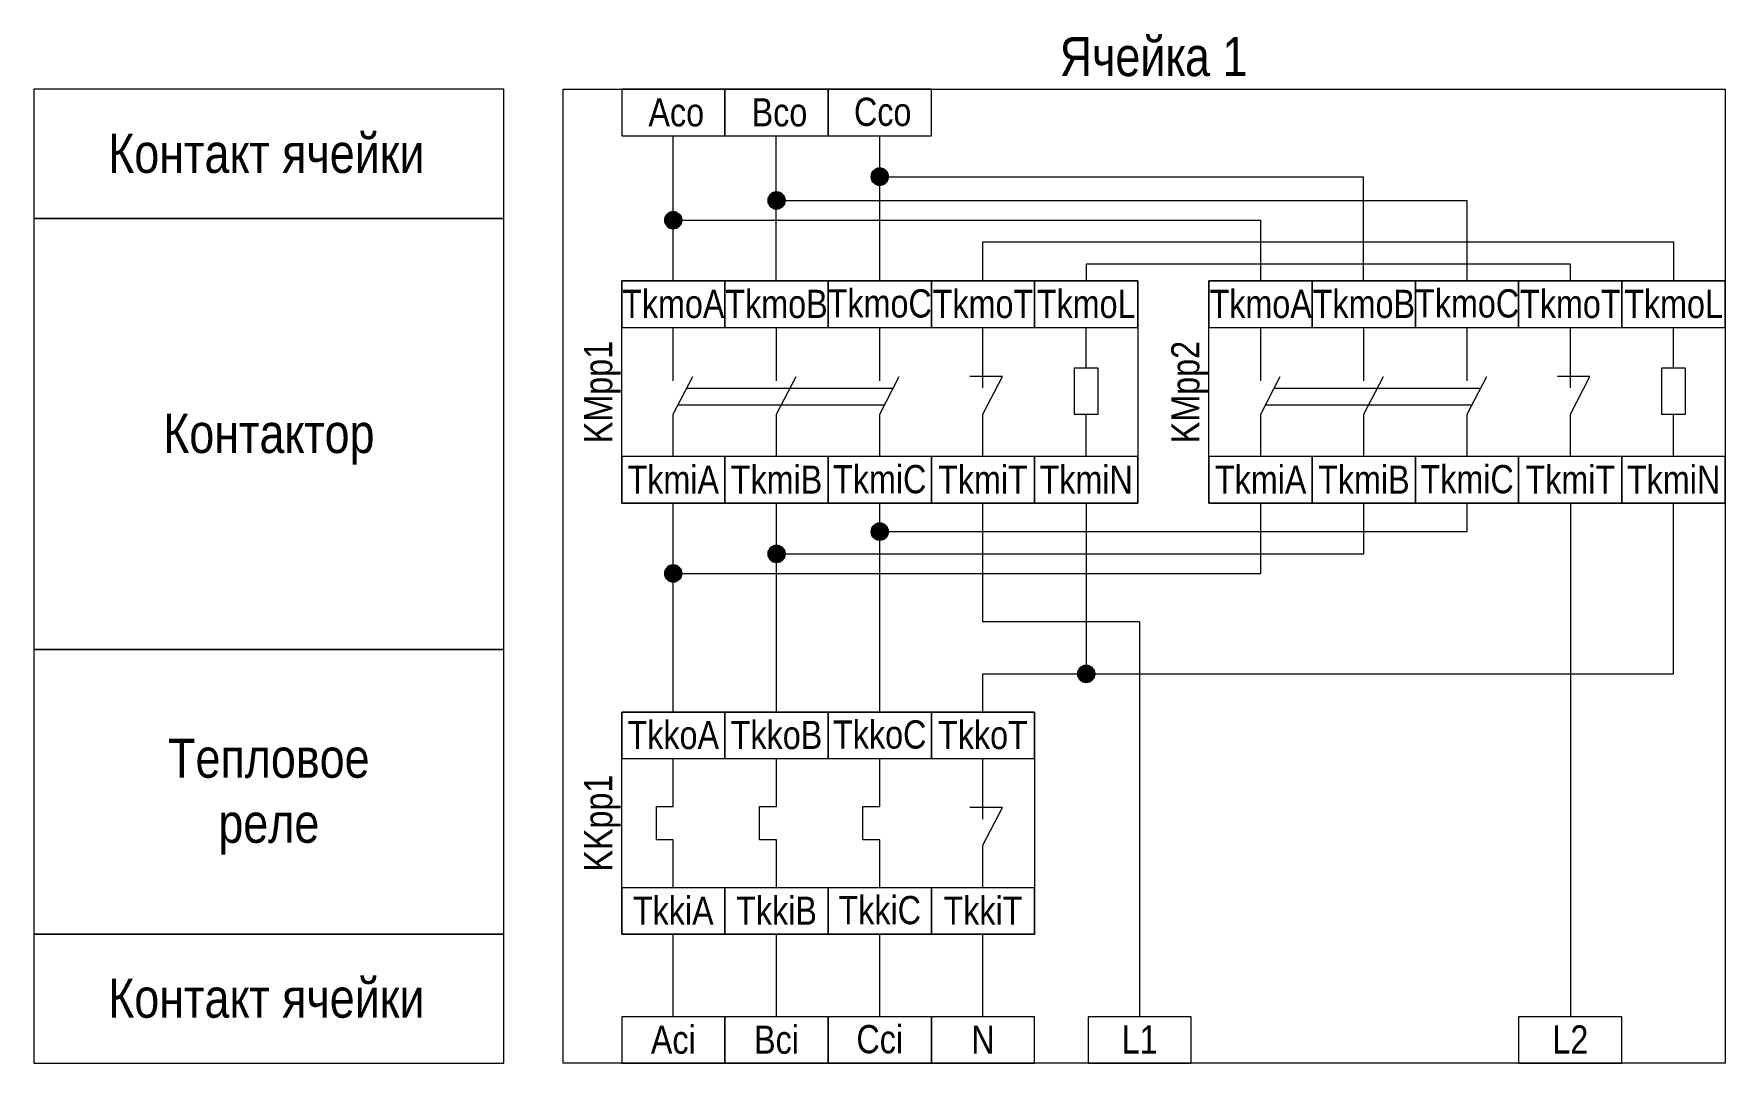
# Model space of a CAD drawing. Header units: millimetres. Extents: x 20 to 336, y -280 to -5.
# Drawn here: x 228.4 to 336.4, y -223.2 to -157.5 of the extents above; entities that cross this region are included whole.
import ezdxf

# ---------------------------------------------------------------- set-up
doc = ezdxf.new("R2010")
doc.units = ezdxf.units.MM
doc.header["$MEASUREMENT"] = 0
doc.linetypes.add('1_1', pattern=[2000, 1000, -1000])
for name, color, linetype in [('id_names', 7, 'Continuous'), ('id_params_do', 7, 'Continuous'), ('id_static_do', 7, 'Continuous')]:
    doc.layers.add(name, color=color, linetype=linetype)
doc.styles.add('СГЕНЕРИР_СТИЛЬ_1', font='')
doc.styles.get('СГЕНЕРИР_СТИЛЬ_1').set_extended_font_data('Arial Narrow')

msp = doc.modelspace()

# ---------------------------------------------------------------- hatches: boundary and pattern name
at = {"layer": 'id_static_do', "linetype": 'Continuous', "lineweight": 0, "true_color": 0x000000}
for points in [[(281.94, -166.58), (281.98, -166.77), (282.09, -166.94), (282.25, -167.04), (282.44, -167.08), (282.64, -167.04), (282.8, -166.94), (282.91, -166.77), (282.94, -166.58), (282.91, -166.39), (282.8, -166.23), (282.64, -166.12), (282.44, -166.08), (282.25, -166.12), (282.09, -166.23), (281.98, -166.39)], [(275.35, -168.1), (275.39, -168.29), (275.5, -168.46), (275.66, -168.56), (275.85, -168.6), (276.05, -168.56), (276.21, -168.46), (276.32, -168.29), (276.35, -168.1), (276.32, -167.91), (276.21, -167.75), (276.05, -167.64), (275.85, -167.6), (275.66, -167.64), (275.5, -167.75), (275.39, -167.91)], [(268.76, -169.36), (268.8, -169.55), (268.91, -169.71), (269.07, -169.82), (269.26, -169.86), (269.46, -169.82), (269.62, -169.71), (269.73, -169.55), (269.76, -169.36), (269.73, -169.17), (269.62, -169.01), (269.46, -168.9), (269.26, -168.86), (269.07, -168.9), (268.91, -169.01), (268.8, -169.17)], [(281.94, -189.24), (281.98, -189.43), (282.09, -189.59), (282.25, -189.7), (282.44, -189.74), (282.64, -189.7), (282.8, -189.59), (282.91, -189.43), (282.94, -189.24), (282.91, -189.05), (282.8, -188.89), (282.64, -188.78), (282.44, -188.74), (282.25, -188.78), (282.09, -188.89), (281.98, -189.05)], [(275.35, -190.66), (275.39, -190.85), (275.5, -191.01), (275.66, -191.12), (275.85, -191.16), (276.05, -191.12), (276.21, -191.01), (276.32, -190.85), (276.35, -190.66), (276.32, -190.46), (276.21, -190.3), (276.05, -190.19), (275.85, -190.16), (275.66, -190.19), (275.5, -190.3), (275.39, -190.46)], [(268.76, -191.91), (268.8, -192.1), (268.91, -192.27), (269.07, -192.38), (269.26, -192.41), (269.46, -192.38), (269.62, -192.27), (269.73, -192.1), (269.76, -191.91), (269.73, -191.72), (269.62, -191.56), (269.46, -191.45), (269.26, -191.41), (269.07, -191.45), (268.91, -191.56), (268.8, -191.72)], [(295.12, -198.32), (295.16, -198.51), (295.27, -198.67), (295.43, -198.78), (295.62, -198.82), (295.82, -198.78), (295.98, -198.67), (296.09, -198.51), (296.12, -198.32), (296.09, -198.12), (295.98, -197.96), (295.82, -197.85), (295.62, -197.82), (295.43, -197.85), (295.27, -197.96), (295.16, -198.12)]]:
    msp.add_hatch(color=18, dxfattribs=at).paths.add_polyline_path(points)

# ---------------------------------------------------------------- linework, layer by layer
at = {"layer": 'id_names', "color": 7, "linetype": 'Continuous', "lineweight": 15, "ltscale": 100}
for points in [[(228.44, -169.24), (258.44, -169.24), (258.44, -161), (228.44, -161)], [(228.44, -196.76), (258.44, -196.76), (258.44, -169.24), (228.44, -169.24)], [(228.44, -214.94), (258.44, -214.94), (258.44, -196.76), (228.44, -196.76)], [(228.44, -223.17), (258.44, -223.17), (258.44, -214.94), (228.44, -214.94)]]:
    msp.add_lwpolyline(points, close=True, dxfattribs=at)
at = {"layer": 'id_static_do', "color": 7, "linetype": 'Continuous', "lineweight": 15, "ltscale": 100}
for p, q in [((269.26, -173.24), (269.26, -163.97)), ((275.82, -173.24), (275.82, -163.97)), ((282.44, -173.24), (282.44, -163.97)), ((282.94, -166.58), (313.32, -166.58)), ((313.32, -173.24), (313.32, -166.58)), ((276.35, -168.1), (319.94, -168.1)), ((319.94, -173.24), (319.94, -168.1)), ((269.76, -169.36), (306.76, -169.36)), ((306.76, -173.24), (306.76, -169.36)), ((289.03, -173.24), (289.03, -170.74)), ((289.03, -170.74), (333.12, -170.74)), ((333.12, -170.74), (333.12, -173.24)), ((265.97, -173.24), (298.92, -173.24)), ((265.97, -187.42), (265.97, -173.24)), ((298.92, -173.24), (298.92, -187.42)), ((303.46, -173.24), (336.41, -173.24)), ((303.46, -187.42), (303.46, -173.24)), ((336.41, -173.24), (336.41, -187.42)), ((269.26, -181.74), (270.51, -179.34)), ((275.85, -181.74), (277.1, -179.34)), ((282.44, -181.74), (283.69, -179.34)), ((290.28, -179.34), (288.2, -179.34)), ((289.03, -181.74), (290.28, -179.34)), ((306.76, -181.74), (308.01, -179.34)), ((313.35, -181.74), (314.6, -179.34)), ((319.94, -181.74), (321.19, -179.34)), ((327.78, -179.34), (325.7, -179.34)), ((326.53, -181.74), (327.78, -179.34)), ((298.92, -187.42), (265.97, -187.42)), ((269.26, -200.76), (269.26, -187.42)), ((275.85, -200.76), (275.85, -187.42)), ((282.44, -200.76), (282.44, -187.42)), ((289.03, -195), (289.03, -187.42)), ((295.62, -187.42), (295.62, -197.82)), ((336.41, -187.42), (303.46, -187.42)), ((306.76, -191.91), (306.76, -187.42)), ((313.35, -190.66), (313.35, -187.42)), ((319.94, -189.24), (319.94, -187.42)), ((326.53, -187.42), (326.53, -220.21)), ((333.12, -198.32), (333.12, -187.42)), ((282.94, -189.24), (319.94, -189.24)), ((276.35, -190.66), (313.35, -190.66)), ((269.76, -191.91), (306.76, -191.91)), ((299.03, -195), (289.03, -195)), ((299.03, -195), (299.03, -220.21)), ((289.03, -200.76), (289.03, -198.32)), ((289.03, -198.32), (333.12, -198.32)), ((265.97, -200.76), (292.33, -200.76)), ((265.97, -214.94), (265.97, -200.76)), ((292.33, -200.76), (292.33, -214.94)), ((268.18, -208.91), (268.18, -206.79)), ((268.18, -206.79), (269.26, -206.79)), ((274.77, -208.91), (274.77, -206.79)), ((274.77, -206.79), (275.85, -206.79)), ((281.36, -208.91), (281.36, -206.79)), ((281.36, -206.79), (282.44, -206.79)), ((290.28, -206.86), (288.2, -206.86)), ((289.03, -209.25), (290.28, -206.86)), ((269.26, -208.91), (268.18, -208.91)), ((275.85, -208.91), (274.77, -208.91)), ((282.44, -208.91), (281.36, -208.91)), ((292.33, -214.94), (265.97, -214.94)), ((269.26, -220.21), (269.26, -214.94)), ((275.85, -220.21), (275.85, -214.94)), ((282.44, -220.21), (282.44, -214.94)), ((289.03, -220.21), (289.03, -214.94))]:
    msp.add_line(p, q, dxfattribs=at)
at = {"layer": 'id_static_do', "color": 7, "linetype": '1_1', "lineweight": 15, "ltscale": 100}
for p, q in [((270.12, -180.08), (283.3, -180.08)), ((307.62, -180.08), (320.8, -180.08)), ((269.57, -181.15), (282.75, -181.15)), ((307.06, -181.15), (320.24, -181.15))]:
    msp.add_line(p, q, dxfattribs=at)
msp.add_lwpolyline([(262.22, -161), (336.41, -161), (336.41, -223.17), (262.22, -223.17)], close=True, dxfattribs=at)
at = {"layer": 'id_static_do', "color": 7, "linetype": 'Continuous', "lineweight": 15, "ltscale": 100}
for points in [[(265.97, -163.97), (272.56, -163.97), (272.56, -161), (265.97, -161)], [(272.56, -163.97), (279.15, -163.97), (279.15, -161), (272.56, -161)], [(279.15, -163.97), (285.74, -163.97), (285.74, -161), (279.15, -161)], [(265.97, -176.2), (272.56, -176.2), (272.56, -173.24), (265.97, -173.24)], [(272.56, -176.2), (279.15, -176.2), (279.15, -173.24), (272.56, -173.24)], [(279.15, -176.2), (285.74, -176.2), (285.74, -173.24), (279.15, -173.24)], [(285.74, -176.2), (292.33, -176.2), (292.33, -173.24), (285.74, -173.24)], [(292.33, -176.2), (298.92, -176.2), (298.92, -173.24), (292.33, -173.24)], [(303.46, -176.2), (310.05, -176.2), (310.05, -173.24), (303.46, -173.24)], [(310.05, -176.2), (316.64, -176.2), (316.64, -173.24), (310.05, -173.24)], [(316.64, -176.2), (323.23, -176.2), (323.23, -173.24), (316.64, -173.24)], [(323.23, -176.2), (329.82, -176.2), (329.82, -173.24), (323.23, -173.24)], [(329.82, -176.2), (336.41, -176.2), (336.41, -173.24), (329.82, -173.24)], [(294.86, -181.74), (296.38, -181.74), (296.38, -178.81), (294.86, -178.81)], [(332.36, -181.74), (333.88, -181.74), (333.88, -178.81), (332.36, -178.81)], [(265.97, -187.42), (272.56, -187.42), (272.56, -184.45), (265.97, -184.45)], [(272.56, -187.42), (279.15, -187.42), (279.15, -184.45), (272.56, -184.45)], [(279.15, -187.42), (285.74, -187.42), (285.74, -184.45), (279.15, -184.45)], [(285.74, -187.42), (292.33, -187.42), (292.33, -184.45), (285.74, -184.45)], [(292.33, -187.42), (298.92, -187.42), (298.92, -184.45), (292.33, -184.45)], [(303.46, -187.42), (310.05, -187.42), (310.05, -184.45), (303.46, -184.45)], [(310.05, -187.42), (316.64, -187.42), (316.64, -184.45), (310.05, -184.45)], [(316.64, -187.42), (323.23, -187.42), (323.23, -184.45), (316.64, -184.45)], [(323.23, -187.42), (329.82, -187.42), (329.82, -184.45), (323.23, -184.45)], [(329.82, -187.42), (336.41, -187.42), (336.41, -184.45), (329.82, -184.45)], [(265.97, -203.72), (272.56, -203.72), (272.56, -200.76), (265.97, -200.76)], [(272.56, -203.72), (279.15, -203.72), (279.15, -200.76), (272.56, -200.76)], [(279.15, -203.72), (285.74, -203.72), (285.74, -200.76), (279.15, -200.76)], [(285.74, -203.72), (292.33, -203.72), (292.33, -200.76), (285.74, -200.76)], [(265.97, -214.94), (272.56, -214.94), (272.56, -211.97), (265.97, -211.97)], [(272.56, -214.94), (279.15, -214.94), (279.15, -211.97), (272.56, -211.97)], [(279.15, -214.94), (285.74, -214.94), (285.74, -211.97), (279.15, -211.97)], [(285.74, -214.94), (292.33, -214.94), (292.33, -211.97), (285.74, -211.97)], [(265.97, -223.17), (272.56, -223.17), (272.56, -220.21), (265.97, -220.21)], [(272.56, -223.17), (279.15, -223.17), (279.15, -220.21), (272.56, -220.21)], [(279.15, -223.17), (285.74, -223.17), (285.74, -220.21), (279.15, -220.21)], [(285.74, -223.17), (292.33, -223.17), (292.33, -220.21), (285.74, -220.21)], [(295.74, -223.17), (302.33, -223.17), (302.33, -220.21), (295.74, -220.21)], [(323.23, -223.17), (329.82, -223.17), (329.82, -220.21), (323.23, -220.21)]]:
    msp.add_lwpolyline(points, close=True, dxfattribs=at)
for points in [[(326.53, -173.24), (326.53, -172.16), (295.62, -172.16), (295.62, -173.24)], [(269.26, -179.62), (269.26, -176.2)], [(275.85, -179.62), (275.85, -176.2)], [(282.44, -179.62), (282.44, -176.2)], [(289.03, -180.07), (289.03, -176.2)], [(295.62, -178.81), (295.62, -176.2)], [(306.76, -179.62), (306.76, -176.2)], [(313.35, -179.62), (313.35, -176.2)], [(319.94, -179.62), (319.94, -176.2)], [(326.53, -180.07), (326.53, -176.2)], [(333.12, -178.81), (333.12, -176.2)], [(269.26, -184.45), (269.26, -181.74)], [(275.85, -184.45), (275.85, -181.74)], [(282.44, -184.45), (282.44, -181.74)], [(289.03, -184.45), (289.03, -181.74)], [(295.62, -184.45), (295.62, -181.74)], [(306.76, -184.45), (306.76, -181.74)], [(313.35, -184.45), (313.35, -181.74)], [(319.94, -184.45), (319.94, -181.74)], [(326.53, -184.45), (326.53, -181.74)], [(333.12, -184.45), (333.12, -181.74)], [(269.26, -206.79), (269.26, -203.72)], [(275.85, -206.79), (275.85, -203.72)], [(282.44, -206.79), (282.44, -203.72)], [(289.03, -207.59), (289.03, -203.72)], [(269.26, -211.97), (269.26, -208.91)], [(275.85, -211.97), (275.85, -208.91)], [(282.44, -211.97), (282.44, -208.91)], [(289.03, -211.97), (289.03, -209.25)]]:
    msp.add_lwpolyline(points, dxfattribs=at)
at = {"layer": 'id_static_do', "color": 7, "linetype": 'Continuous', "lineweight": 40, "ltscale": 100}
for centre in [(282.44, -166.58), (275.85, -168.1), (269.26, -169.36), (282.44, -189.24), (275.85, -190.66), (269.26, -191.91), (295.62, -198.32)]:
    msp.add_circle(centre, 0.5, dxfattribs=at)

# ---------------------------------------------------------------- texts
at = {"layer": 'id_names', "color": 7, "linetype": 'Continuous', "lineweight": 15, "char_height": 2.5, "attachment_point": 2, "style": 'СГЕНЕРИР_СТИЛЬ_1'}
for s, insert in [('\\A1;{\\pqc;\\fArial Narrow|b0|i0|c204|p34;Контакт \\fArial Narrow|b0|i0|c204|p34;ячейки}', (243.28, -163.84)), ('\\A1;{\\pqc;\\fArial Narrow|b0|i0|c204|p34;Контактор}', (243.44, -181.72)), ('\\A1;{\\pqc;\\fArial Narrow|b0|i0|c204|p34;Контакт \\fArial Narrow|b0|i0|c204|p34;ячейки}', (243.28, -217.77))]:
    msp.add_mtext(s, dxfattribs=dict(at, insert=insert))
at = {"layer": 'id_names', "color": 7, "linetype": 'Continuous', "lineweight": 15, "insert": (243.44, -202.45), "char_height": 2.5, "attachment_point": 2, "line_spacing_factor": 0.996475, "style": 'СГЕНЕРИР_СТИЛЬ_1'}
msp.add_mtext('\\A1;{\\pqc;\\fArial Narrow|b0|i0|c204|p34;Тепловое\\P\\pqc;\\fArial Narrow|b0|i0|c204|p34;реле}', dxfattribs=at)
at = {"layer": 'id_params_do', "color": 7, "linetype": 'Continuous', "lineweight": 15, "char_height": 1.8, "attachment_point": 2, "style": 'СГЕНЕРИР_СТИЛЬ_1'}
for s, insert in [('\\A1;{\\pqc;\\fArial Narrow|b0|i0|c204|p34;Tk\\fArial Narrow|b0|i0|c204|p34;m\\fArial Narrow|b0|i0|c204|p34;oA}', (269.26, -173.8)), ('\\A1;{\\pqc;\\fArial Narrow|b0|i0|c204|p34;Tkmo\\fArial Narrow|b0|i0|c204|p34;B}', (275.85, -173.8)), ('\\A1;{\\pqc;\\fArial Narrow|b0|i0|c204|p34;Tkmo\\fArial Narrow|b0|i0|c204|p34;C}', (282.44, -173.77)), ('\\A1;{\\pqc;\\fArial Narrow|b0|i0|c204|p34;Tkmo\\fArial Narrow|b0|i0|c204|p34;T}', (289.03, -173.8)), ('\\A1;{\\pqc;\\fArial Narrow|b0|i0|c204|p34;Tkmo\\fArial Narrow|b0|i0|c204|p34;L}', (295.62, -173.8)), ('\\A1;{\\pqc;\\fArial Narrow|b0|i0|c204|p34;Tk\\fArial Narrow|b0|i0|c204|p34;m\\fArial Narrow|b0|i0|c204|p34;oA}', (306.76, -173.8)), ('\\A1;{\\pqc;\\fArial Narrow|b0|i0|c204|p34;Tkmo\\fArial Narrow|b0|i0|c204|p34;B}', (313.35, -173.8)), ('\\A1;{\\pqc;\\fArial Narrow|b0|i0|c204|p34;Tkmo\\fArial Narrow|b0|i0|c204|p34;C}', (319.94, -173.77)), ('\\A1;{\\pqc;\\fArial Narrow|b0|i0|c204|p34;Tkmo\\fArial Narrow|b0|i0|c204|p34;T}', (326.53, -173.8)), ('\\A1;{\\pqc;\\fArial Narrow|b0|i0|c204|p34;Tkmo\\fArial Narrow|b0|i0|c204|p34;L}', (333.12, -173.8)), ('\\A1;{\\pqc;\\fArial Narrow|b0|i0|c204|p34;Tkm\\fArial Narrow|b0|i0|c204|p34;i\\fArial Narrow|b0|i0|c204|p34;A}', (269.26, -185.02)), ('\\A1;{\\pqc;\\fArial Narrow|b0|i0|c204|p34;Tkmi\\fArial Narrow|b0|i0|c204|p34;B}', (275.85, -185.02)), ('\\A1;{\\pqc;\\fArial Narrow|b0|i0|c204|p34;Tkmi\\fArial Narrow|b0|i0|c204|p34;C}', (282.44, -184.99)), ('\\A1;{\\pqc;\\fArial Narrow|b0|i0|c204|p34;Tkmi\\fArial Narrow|b0|i0|c204|p34;T}', (289.03, -185.02)), ('\\A1;{\\pqc;\\fArial Narrow|b0|i0|c204|p34;Tkmi\\fArial Narrow|b0|i0|c204|p34;N}', (295.62, -185.02)), ('\\A1;{\\pqc;\\fArial Narrow|b0|i0|c204|p34;Tkm\\fArial Narrow|b0|i0|c204|p34;i\\fArial Narrow|b0|i0|c204|p34;A}', (306.76, -185.02)), ('\\A1;{\\pqc;\\fArial Narrow|b0|i0|c204|p34;Tkmi\\fArial Narrow|b0|i0|c204|p34;B}', (313.35, -185.02)), ('\\A1;{\\pqc;\\fArial Narrow|b0|i0|c204|p34;Tkmi\\fArial Narrow|b0|i0|c204|p34;C}', (319.94, -184.99)), ('\\A1;{\\pqc;\\fArial Narrow|b0|i0|c204|p34;Tkmi\\fArial Narrow|b0|i0|c204|p34;T}', (326.53, -185.02)), ('\\A1;{\\pqc;\\fArial Narrow|b0|i0|c204|p34;Tkmi\\fArial Narrow|b0|i0|c204|p34;N}', (333.12, -185.02)), ('\\A1;{\\pqc;\\fArial Narrow|b0|i0|c204|p34;Tk\\fArial Narrow|b0|i0|c204|p34;k\\fArial Narrow|b0|i0|c204|p34;oA}', (269.26, -201.32)), ('\\A1;{\\pqc;\\fArial Narrow|b0|i0|c204|p34;Tk\\fArial Narrow|b0|i0|c204|p34;k\\fArial Narrow|b0|i0|c204|p34;oB}', (275.85, -201.32)), ('\\A1;{\\pqc;\\fArial Narrow|b0|i0|c204|p34;Tk\\fArial Narrow|b0|i0|c204|p34;k\\fArial Narrow|b0|i0|c204|p34;oC}', (282.44, -201.29)), ('\\A1;{\\pqc;\\fArial Narrow|b0|i0|c204|p34;Tk\\fArial Narrow|b0|i0|c204|p34;k\\fArial Narrow|b0|i0|c204|p34;oT}', (289.03, -201.32)), ('\\A1;{\\pqc;\\fArial Narrow|b0|i0|c204|p34;Tk\\fArial Narrow|b0|i0|c204|p34;k\\fArial Narrow|b0|i0|c204|p34;iA}', (269.26, -212.54)), ('\\A1;{\\pqc;\\fArial Narrow|b0|i0|c204|p34;Tk\\fArial Narrow|b0|i0|c204|p34;k\\fArial Narrow|b0|i0|c204|p34;iB}', (275.85, -212.54)), ('\\A1;{\\pqc;\\fArial Narrow|b0|i0|c204|p34;Tk\\fArial Narrow|b0|i0|c204|p34;k\\fArial Narrow|b0|i0|c204|p34;iC}', (282.44, -212.5)), ('\\A1;{\\pqc;\\fArial Narrow|b0|i0|c204|p34;Tk\\fArial Narrow|b0|i0|c204|p34;k\\fArial Narrow|b0|i0|c204|p34;iT}', (289.03, -212.54))]:
    msp.add_mtext(s, dxfattribs=dict(at, insert=insert))
at = {"layer": 'id_params_do', "color": 7, "linetype": 'Continuous', "lineweight": 15, "char_height": 1.8, "attachment_point": 2, "rotation": 90, "style": 'СГЕНЕРИР_СТИЛЬ_1'}
for s, insert in [('\\A1;{\\pqc;\\fArial Narrow|b0|i0|c204|p34;KMpp\\fArial Narrow|b0|i0|c204|p34;1}', (263.56, -180.33)), ('\\A1;{\\pqc;\\fArial Narrow|b0|i0|c204|p34;KMpp\\fArial Narrow|b0|i0|c204|p34;2}', (301.05, -180.33)), ('\\A1;{\\pqc;\\fArial Narrow|b0|i0|c204|p34;K\\fArial Narrow|b0|i0|c204|p34;K\\fArial Narrow|b0|i0|c204|p34;pp1}', (263.56, -207.85))]:
    msp.add_mtext(s, dxfattribs=dict(at, insert=insert))
at = {"layer": 'id_static_do', "color": 7, "linetype": 'Continuous', "lineweight": 15, "attachment_point": 2, "style": 'СГЕНЕРИР_СТИЛЬ_1'}
for s, insert, char_height in [('\\A1;{\\pqc;\\fArial Narrow|b0|i0|c204|p34;Ячейка 1}', (299.92, -157.66), 2.5), ('\\A1;{\\pqc;\\fArial Narrow|b0|i0|c204|p34;A\\fArial Narrow|b0|i0|c204|p34;c\\fArial Narrow|b0|i0|c204|p34;o}', (269.45, -161.57), 1.8), ('\\A1;{\\pqc;\\fArial Narrow|b0|i0|c204|p34;B\\fArial Narrow|b0|i0|c204|p34;c\\fArial Narrow|b0|i0|c204|p34;o}', (276.04, -161.57), 1.8), ('\\A1;{\\pqc;\\fArial Narrow|b0|i0|c204|p34;C\\fArial Narrow|b0|i0|c204|p34;c\\fArial Narrow|b0|i0|c204|p34;o}', (282.63, -161.54), 1.8), ('\\A1;{\\pqc;\\fArial Narrow|b0|i0|c204|p34;A\\fArial Narrow|b0|i0|c204|p34;c\\fArial Narrow|b0|i0|c204|p34;i}', (269.26, -220.77), 1.8), ('\\A1;{\\pqc;\\fArial Narrow|b0|i0|c204|p34;B\\fArial Narrow|b0|i0|c204|p34;c\\fArial Narrow|b0|i0|c204|p34;i}', (275.85, -220.77), 1.8), ('\\A1;{\\pqc;\\fArial Narrow|b0|i0|c204|p34;C\\fArial Narrow|b0|i0|c204|p34;c\\fArial Narrow|b0|i0|c204|p34;i}', (282.44, -220.74), 1.8), ('\\A1;{\\pqc;\\fArial Narrow|b0|i0|c204|p34;N}', (289.03, -220.77), 1.8), ('\\A1;{\\pqc;\\fArial Narrow|b0|i0|c204|p34;L1}', (299.03, -220.76), 1.8), ('\\A1;{\\pqc;\\fArial Narrow|b0|i0|c204|p34;L\\fArial Narrow|b0|i0|c204|p34;2}', (326.53, -220.76), 1.8)]:
    msp.add_mtext(s, dxfattribs=dict(at, insert=insert, char_height=char_height))

doc.saveas('drawing.dxf')
